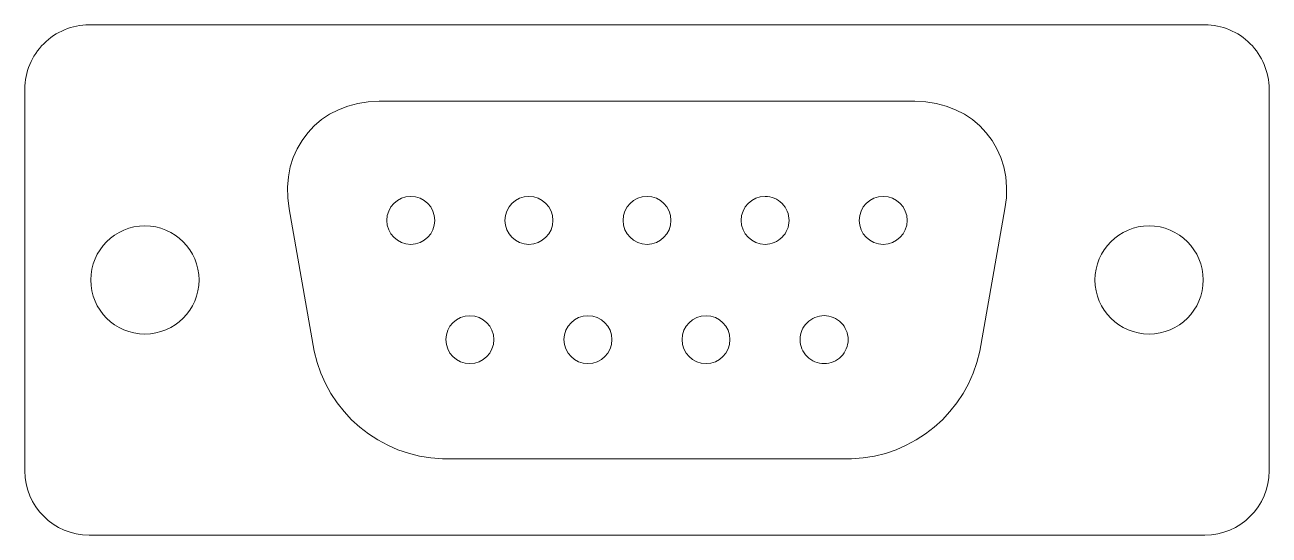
# Model space of a CAD drawing. Header units: millimetres. Extents: x 0 to 31.1, y 0 to 12.8.
import ezdxf

# ---------------------------------------------------------------- set-up
doc = ezdxf.new("R2010")
doc.units = ezdxf.units.MM
doc.layers.add('OBJECT', color=7, linetype='Continuous', lineweight=20, true_color=0xffffff)

msp = doc.modelspace()

# ---------------------------------------------------------------- linework, layer by layer
at = {"layer": 'OBJECT'}
for p, q in [((1.605, 12.752), (29.476, 12.752)), ((0, 1.605), (0, 11.147)), ((31.082, 11.147), (31.082, 1.605)), ((22.229, 10.844), (8.853, 10.844)), ((8.853, 10.844), (8.853, 10.844)), ((8.853, 10.844), (8.853, 10.844)), ((18.49, 8.465), (18.49, 8.465)), ((6.599, 8.157), (7.228, 4.596)), ((23.853, 4.596), (24.483, 8.157)), ((19.966, 5.485), (19.966, 5.485)), ((10.432, 1.908), (20.649, 1.908)), ((31.082, 1.605), (31.082, 1.605)), ((31.082, 1.605), (31.082, 1.605)), ((29.476, 0), (1.605, 0))]:
    msp.add_line(p, q, dxfattribs=at)
for centre, radius in [((9.64, 7.866), 0.599), ((12.591, 7.866), 0.599), ((15.541, 7.866), 0.599), ((21.441, 7.866), 0.599), ((2.998, 6.376), 1.352), ((28.084, 6.376), 1.352), ((11.116, 4.885), 0.599), ((14.066, 4.885), 0.599), ((17.015, 4.885), 0.599)]:
    msp.add_circle(centre, radius, dxfattribs=at)
for centre, radius, start, end in [((1.605, 11.147), 1.605, 89.992, 180.008), ((29.476, 11.147), 1.605, 359.9991, 90.0009), ((18.491, 7.866), 0.599, 90.041, 179.9983), ((18.49, 7.866), 0.599, 359.9869, 89.9934), ((18.491, 7.866), 0.599, 180.0123, 269.9779), ((18.49, 7.866), 0.599, 269.9877, 0.0024), ((19.966, 4.886), 0.599, 89.9864, 180.0038), ((19.966, 4.886), 0.599, 359.9815, 89.9889), ((19.966, 4.885), 0.599, 179.9759, 270.0241), ((19.966, 4.885), 0.599, 270.0132, 0.0262), ((10.541, 5.291), 3.384, 191.8411, 268.1615), ((20.54, 5.291), 3.385, 271.8446, 348.1529), ((1.605, 1.605), 1.605, 180.0049, 270.0025), ((29.476, 1.605), 1.605, 270.0022, 359.9904)]:
    msp.add_arc(centre, radius, start, end, dxfattribs=at)
for points in [[(8.853, 10.844), (7.352, 10.844), (6.338, 9.635), (6.599, 8.157)], [(24.483, 8.157), (24.744, 9.635), (23.73, 10.844), (22.229, 10.844)]]:
    msp.add_open_spline(points, degree=3, dxfattribs=at)

doc.saveas('drawing.dxf')
